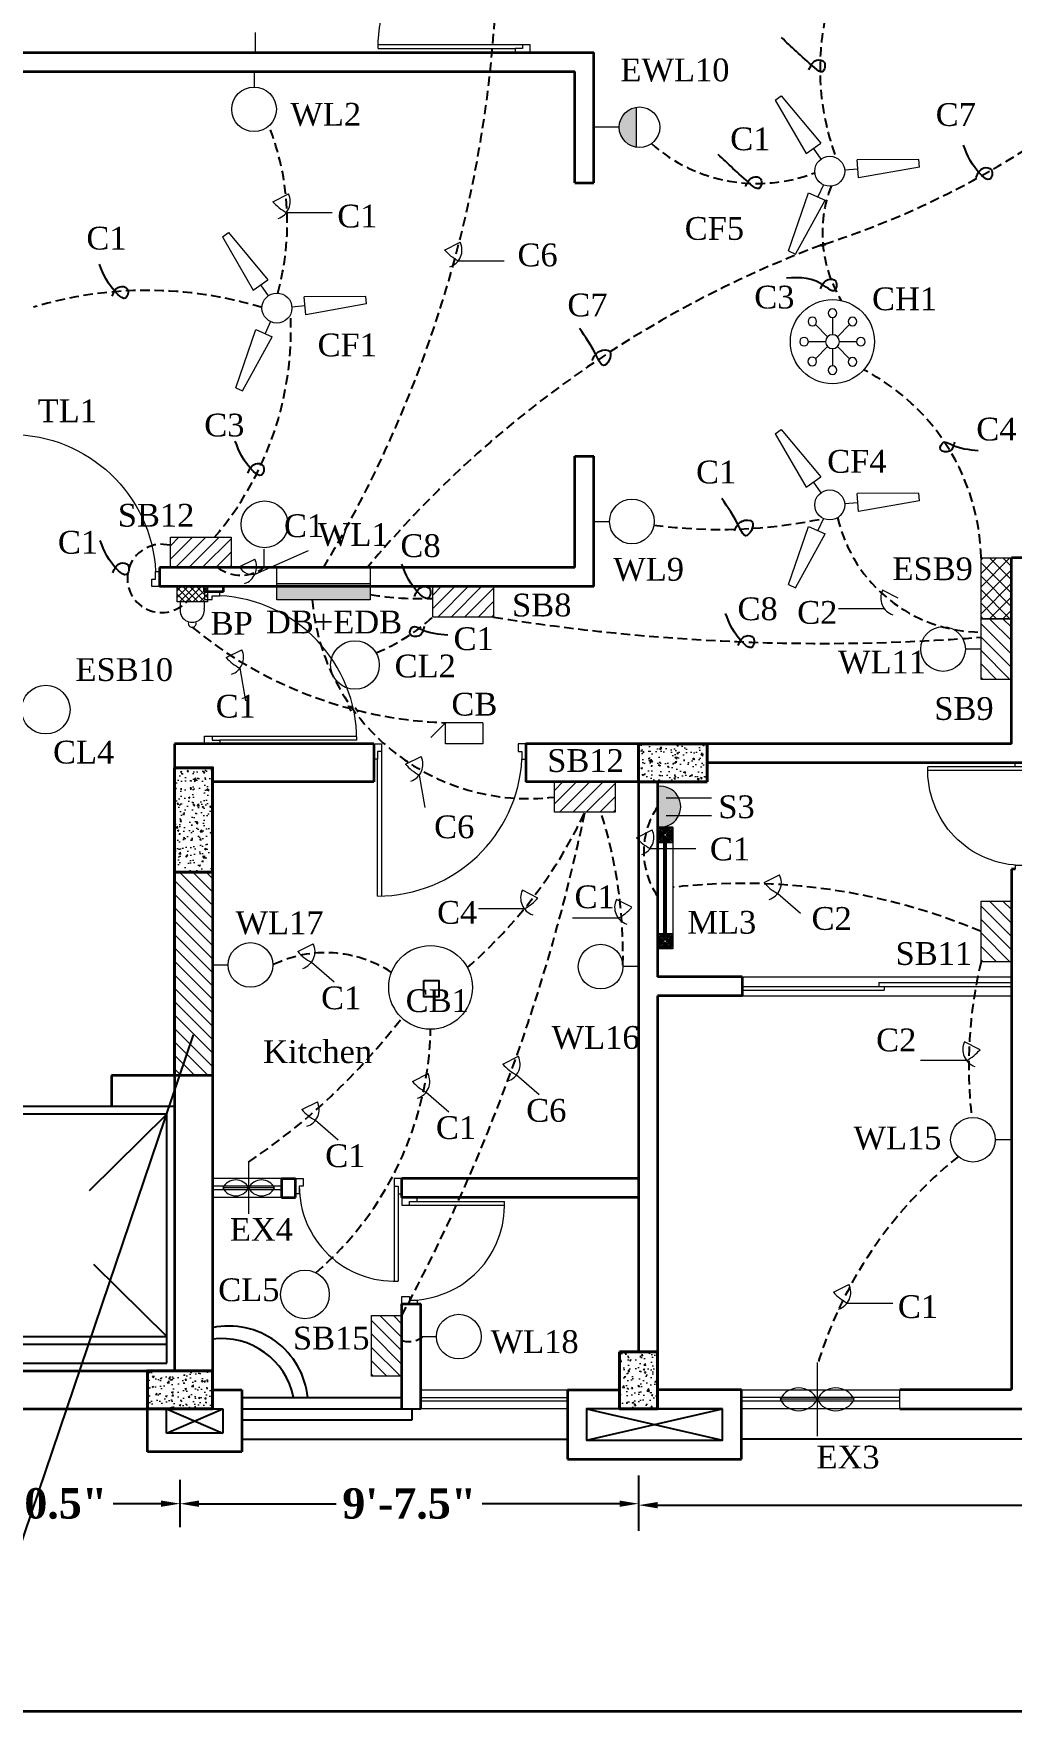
# Model space of a CAD drawing. Header units: inches. Extents: x 3927 to 4876, y 2070 to 2903.
# Drawn here: x 4390.1 to 4647.4, y 2069.8 to 2511.5 of the extents above; entities that cross this region are included whole.
import ezdxf

# ---------------------------------------------------------------- set-up
doc = ezdxf.new("R2010")
doc.units = ezdxf.units.IN
doc.header["$MEASUREMENT"] = 0
doc.linetypes.add('ACAD_ISO02W100', pattern=[15, 12, -3])
doc.linetypes.add('DASHED', pattern=[0.75, 0.5, -0.25])
for name, color, linetype, lineweight in [('Columb', 1, 'Continuous', 40), ('DOOR', 2, 'Continuous', 15), ('E. Fixture', 6, 'Continuous', 20), ('ETEXT', 111, 'Continuous', 5), ('HATCH', 252, 'Continuous', 9), ('S. Wall', 101, 'Continuous', 25), ('WALL', 3, 'Continuous', 35), ('WINDOW', 5, 'Continuous', 13)]:
    doc.layers.add(name, color=color, linetype=linetype, lineweight=lineweight)
doc.styles.add('JASIM', font='times.ttf')
doc.styles.get("Standard").update_dxf_attribs({"font": 'timesbd.ttf', "height": 12})

# ---------------------------------------------------------------- blocks, each defined once
blk = doc.blocks.new('door B')
at = {"layer": 'DOOR'}
for p, q in [((5301.99, 4953.7), (5303.99, 4953.7)), ((5303.99, 4951.7), (5302.99, 4951.7)), ((5302.99, 4951.7), (5302.99, 4949.7)), ((5303.99, 4953.7), (5303.99, 4951.7)), ((5303.99, 4951.7), (5303.99, 4913.66)), ((5341.99, 4953.7), (5339.99, 4953.7)), ((5339.99, 4953.7), (5339.99, 4951.7)), ((5339.99, 4951.7), (5340.99, 4951.7)), ((5340.99, 4951.7), (5340.99, 4949.7)), ((5302.99, 4949.7), (5301.99, 4949.7)), ((5302.99, 4913.65), (5302.99, 4949.7)), ((5340.99, 4949.7), (5341.99, 4949.7))]:
    blk.add_line(p, q, dxfattribs=at)
blk.add_arc((5302.99, 4951.7), 38.05, 270, 356.9872, dxfattribs=at)
blk = doc.blocks.new('Door K')
at = {"layer": 'DOOR'}
for p, q in [((5111.99, 5040.7), (5113.99, 5040.7)), ((5113.99, 5040.7), (5113.99, 5038.7)), ((5139.99, 5040.7), (5137.99, 5040.7)), ((5137.99, 5040.7), (5137.99, 5013.7)), ((5112.99, 5036.7), (5111.99, 5036.7)), ((5113.99, 5038.7), (5112.99, 5038.7)), ((5112.99, 5038.7), (5112.99, 5036.7)), ((5137.99, 5038.7), (5138.99, 5038.7)), ((5138.99, 5038.7), (5138.99, 5013.72)), ((5138.99, 5036.7), (5139.99, 5036.7))]:
    blk.add_line(p, q, dxfattribs=at)
blk.add_arc((5137.99, 5038.7), 25, 180, 272.2924, dxfattribs=at)
blk = doc.blocks.new('S')
at = {"layer": 'E. Fixture'}
for p, q in [((27102.47, -3564.52), (27101.37, -3580.67)), ((27104.44, -3564.49), (27102.47, -3564.52)), ((27104.44, -3564.49), (27106.12, -3580.63)), ((27106.12, -3580.63), (27101.37, -3580.67)), ((27103.45, -3584.14), (27103.45, -3580.66)), ((27082.54, -3599.02), (27095.82, -3589.69)), ((27095.82, -3589.69), (27098.17, -3593.81)), ((27100.04, -3590.05), (27097.02, -3591.79)), ((27106.86, -3590.05), (27109.88, -3591.79)), ((27111.08, -3589.69), (27108.73, -3593.81)), ((27124.36, -3599.02), (27111.08, -3589.69)), ((27083.52, -3600.72), (27098.17, -3593.81)), ((27123.38, -3600.72), (27108.73, -3593.81)), ((27082.54, -3599.02), (27083.52, -3600.72)), ((27124.36, -3599.02), (27123.38, -3600.72))]:
    blk.add_line(p, q, dxfattribs=at)
blk.add_circle((27103.45, -3588.08), 3.94, dxfattribs=at)
blk = doc.blocks.new('hr')
at = {"layer": 'E. Fixture'}
blk.add_hatch(color=256, dxfattribs=at).paths.add_polyline_path([(27113.68, -3679.71, 0.372313), (27117.1, -3675.75, 0.372313), (27113.68, -3671.79)])
for p, q in [((27113.68, -3671.79), (27113.68, -3679.71)), ((27117.1, -3675.75), (27122.1, -3675.75))]:
    blk.add_line(p, q, dxfattribs=at)
blk.add_circle((27113.1, -3675.75), 4, dxfattribs=at)
blk = doc.blocks.new('2635')
at = {"layer": 'E. Fixture'}
for p, q in [((1426.94, -4198.39), (1424.29, -4195.74)), ((1428, -4197.95), (1428, -4194.2)), ((1429.06, -4198.39), (1431.71, -4195.74)), ((1426.5, -4199.45), (1422.76, -4199.45)), ((1424.3, -4203.16), (1426.94, -4200.51)), ((1428, -4204.69), (1428, -4200.95)), ((1431.71, -4203.16), (1429.06, -4200.51)), ((1433.25, -4199.45), (1429.5, -4199.45))]:
    blk.add_line(p, q, dxfattribs=at)
for centre, radius in [((1428, -4193.26), 0.938), ((1432.37, -4195.08), 0.938), ((1423.62, -4195.17), 0.938), ((1421.82, -4199.45), 0.938), ((1428, -4199.45), 1.5), ((1434.18, -4199.45), 0.938), ((1423.63, -4203.82), 0.938), ((1428, -4205.63), 0.938), ((1432.37, -4203.82), 0.938)]:
    blk.add_circle(centre, radius, dxfattribs=at)
blk = doc.blocks.new('2')
at = {"layer": 'E. Fixture'}
blk.add_hatch(color=256, dxfattribs=at).paths.add_polyline_path([(27131.11, -3604.57), (27131.11, -3606.15), (27140.34, -3606.15), (27140.34, -3604.57)])
blk.add_line((27140.34, -3604.57), (27131.11, -3604.57), dxfattribs=at)
blk.add_lwpolyline([(27131.11, -3602.99), (27140.34, -3602.99), (27140.34, -3606.15), (27131.11, -3606.15), (27131.11, -3602.99)], dxfattribs=at)
blk = doc.blocks.new('14')
at = {"layer": 'E. Fixture'}
for p, q in [((26233.99, -3909.11), (26233.99, -3891.11)), ((26224.99, -3900.11), (26242.99, -3900.11))]:
    blk.add_line(p, q, dxfattribs=at)
for centre, start, end in [((26229.49, -3902.36), 26.564, 153.436), ((26229.49, -3897.86), 206.564, 333.436), ((26238.49, -3902.36), 26.564, 153.436), ((26238.49, -3897.86), 206.564, 333.436)]:
    blk.add_arc(centre, 5.03, start, end, dxfattribs=at)
blk = doc.blocks.new('122')
at = {"layer": 'E. Fixture'}
for p, q in [((27132.17, -3865.78), (27130.89, -3865.78)), ((27132.17, -3870.54), (27132.17, -3865.78)), ((27132.17, -3870.54), (27130.89, -3870.54))]:
    blk.add_line(p, q, dxfattribs=at)
for centre, radius, start, end in [((27127.94, -3868.15), 0.782, 69.6947, 293.2018), ((27130.55, -3868.16), 2.41, 81.8917, 278.1083)]:
    blk.add_arc(centre, radius, start, end, dxfattribs=at)
blk = doc.blocks.new('205')
at = {"layer": 'E. Fixture'}
for p, q in [((27100.62, -3883.85), (27107.93, -3883.85)), ((27100.62, -3883.85), (27100.62, -3888.02)), ((27110.88, -3886.8), (27107.93, -3883.85)), ((27107.93, -3888.02), (27107.93, -3883.85)), ((27100.62, -3888.02), (27107.93, -3888.02))]:
    blk.add_line(p, q, dxfattribs=at)

msp = doc.modelspace()

# ---------------------------------------------------------------- hatches: boundary and pattern name
at = {"layer": 'E. Fixture'}
h = msp.add_hatch(dxfattribs=at)
h.set_pattern_fill('ANSI31', color=0, scale=20, style=0)
h.set_pattern_definition([(45, (-16241.7996, -10580.2705), (-1.76776695, 1.76776695), [])])
h.paths.add_polyline_path([(4426.11, 2378.89), (4426.11, 2370.89), (4442.11, 2370.89), (4442.11, 2378.89)])
h = msp.add_hatch(dxfattribs=at)
h.set_pattern_fill('ANSI31', color=0, scale=20, angle=-90, style=0)
h.set_pattern_definition([(315, (-8311.7465, 23041.3653), (1.76776695, 1.76776695), [])])
h.paths.add_polyline_path([(4647.41, 2373.46), (4639.41, 2373.46), (4639.41, 2357.46), (4647.41, 2357.46)])
h = msp.add_hatch(dxfattribs=at)
h.set_pattern_fill('ANSI31', color=0, scale=20, angle=-90, style=0)
h.set_pattern_definition([(45, (-8311.7465, -18310.453), (1.76776695, -1.76776695), [])])
h.paths.add_polyline_path([(4647.41, 2357.46), (4639.41, 2357.46), (4639.41, 2373.46), (4647.41, 2373.46)])
h = msp.add_hatch(dxfattribs=at)
h.set_pattern_fill('ANSI31', color=0, scale=10, style=0)
h.set_pattern_definition([(45, (-5906.0918, -4113.693), (-0.88388348, 0.88388348), [])])
h.paths.add_polyline_path([(4427.86, 2365.89), (4427.86, 2361.88), (4435.86, 2361.88), (4435.86, 2365.89)])
h = msp.add_hatch(dxfattribs=at)
h.set_pattern_fill('ANSI31', color=0, scale=10, style=0)
h.set_pattern_definition([(135, (14769.8173, -4113.693), (0.88388348, 0.88388348), [])])
h.paths.add_polyline_path([(4435.86, 2365.89), (4435.86, 2361.88), (4427.86, 2361.88), (4427.86, 2365.89)])
h = msp.add_hatch(dxfattribs=at)
h.set_pattern_fill('ANSI31', color=0, scale=20, style=0)
h.set_pattern_definition([(45, (-16172.7552, -10593.2712), (-1.76776695, 1.76776695), [])])
h.paths.add_polyline_path([(4495.15, 2365.89), (4495.15, 2357.88), (4511.15, 2357.88), (4511.15, 2365.89)])
h = msp.add_hatch(dxfattribs=at)
h.set_pattern_fill('ANSI31', color=0, scale=20, angle=-90, style=0)
h.set_pattern_definition([(315, (-8311.7465, 23025.364), (1.76776695, 1.76776695), [])])
h.paths.add_polyline_path([(4647.41, 2357.46), (4639.41, 2357.46), (4639.41, 2341.45), (4647.41, 2341.45)])
h = msp.add_hatch(dxfattribs=at)
h.set_pattern_fill('ANSI31', color=0, scale=20, style=0)
h.set_pattern_definition([(45, (-16140.747, -10644.6476), (-1.76776695, 1.76776695), [])])
h.paths.add_polyline_path([(4527.16, 2314.51), (4527.16, 2306.51), (4543.16, 2306.51), (4543.16, 2314.51)])
msp.add_hatch(color=0, dxfattribs=at).paths.add_polyline_path([(4554.31, 2313.32), (4554.31, 2302.65, 1.138442)])
h = msp.add_hatch(dxfattribs=at)
h.set_pattern_fill('ANSI31', color=0, scale=20, angle=-90, style=0)
h.set_pattern_definition([(315, (1541.953, 185.1117), (1.767767, 1.767767), [])])
h.paths.add_polyline_path([(4437.2, 2290.75), (4427.2, 2290.75), (4427.2, 2237.24), (4437.2, 2237.24)])
h = msp.add_hatch(dxfattribs=at)
h.set_pattern_fill('ANSI31', color=0, scale=20, angle=-90, style=0)
h.set_pattern_definition([(315, (-8311.7465, 22951.031), (1.76776695, 1.76776695), [])])
h.paths.add_polyline_path([(4647.41, 2283.12), (4639.41, 2283.12), (4639.41, 2267.12), (4647.41, 2267.12)])
h = msp.add_hatch(dxfattribs=at)
h.set_pattern_fill('ANSI31', color=0, scale=20, angle=-90, style=0)
h.set_pattern_definition([(315, (-8472.1334, 22841.9567), (1.76776695, 1.76776695), [])])
h.paths.add_polyline_path([(4487.02, 2174.05), (4479.02, 2174.05), (4479.02, 2158.05), (4487.02, 2158.05)])
at = {"layer": 'HATCH', "ltscale": 5}
h = msp.add_hatch(dxfattribs=at)
h.set_pattern_fill('AR-CONC', color=0, scale=0.6, angle=90, style=0)
h.set_pattern_definition([(140, (6682.4423, -362.8506), (0.3765128, 4.303561), [0.45, -4.95]), (85, (6682.4423, -362.8506), (-4.513153, -0.832508), [0.36, -3.96]), (190.4514, (6682.4737, -362.492), (-4.136637, 3.4710563), [0.382441, -4.2068527]), (136.1842, (6681.2423, -362.8506), (0.993114, 6.403446), [0.675, -7.425]), (186.6356, (6681.325, -362.317), (-5.844707, 5.607976), [0.573662, -6.310278]), (81.1842, (6681.242, -362.8506), (-5.844712, 5.607972), [0.54, -5.94]), (111, (6681.5423, -362.2506), (2.4157133, 3.5814423), [0.45, -4.95]), (56, (6681.5423, -362.2506), (-4.3509, 1.459892), [0.36, -3.96]), (161.4514, (6681.7436, -361.952), (-1.935183, 5.041336), [0.382441, -4.2068527]), (127.5, (6682.4423, -362.8506), (-1.9973631, 0.0729591), [0, -3.912, 0, -4.02, 0, -3.975]), (97.5, (6682.4423, -362.8506), (-2.3664703, 1.5784172), [0, -2.292, 0, -3.822, 0, -1.515]), (57.5, (6682.4423, -364.1886), (0.1353292, 3.2029346), [0, -1.5, 0, -4.68, 0, -6.21]), (47.5, (6682.4423, -364.7886), (-0.60063, 3.499117), [0, -1.95, 0, -3.108, 0, -4.41])])
h.paths.add_polyline_path([(4549.31, 2324.51), (4549.31, 2314.51), (4567.31, 2314.51), (4567.31, 2324.51)])
h = msp.add_hatch(dxfattribs=at)
h.set_pattern_fill('AR-CONC', color=0, scale=0.6, style=0)
h.set_pattern_definition([(50, (1749.84, 185.1117), (4.303561, -0.3765128), [0.45, -4.95]), (355, (1749.84, 185.1117), (-0.832508, 4.513153), [0.36, -3.96]), (100.4514, (1750.1986, 185.0804), (3.4710563, 4.136637), [0.382441, -4.2068527]), (46.1842, (1749.84, 186.3117), (6.403446, -0.993114), [0.675, -7.425]), (96.6356, (1750.3736, 186.229), (5.607976, 5.844707), [0.573662, -6.310278]), (351.1842, (1749.84, 186.312), (5.607972, 5.844712), [0.54, -5.94]), (21, (1750.44, 186.0117), (3.5814423, -2.4157133), [0.45, -4.95]), (326, (1750.44, 186.0117), (1.459892, 4.3509), [0.36, -3.96]), (71.4514, (1750.7384, 185.8104), (5.041336, 1.935183), [0.382441, -4.2068527]), (37.5, (1749.84, 185.1117), (0.0729591, 1.9973631), [0, -3.912, 0, -4.02, 0, -3.975]), (7.5, (1749.84, 185.1117), (1.5784172, 2.3664703), [0, -2.292, 0, -3.822, 0, -1.515]), (327.5, (1748.502, 185.1117), (3.2029346, -0.1353292), [0, -1.5, 0, -4.68, 0, -6.21]), (317.5, (1747.902, 185.1117), (3.499117, 0.60063), [0, -1.95, 0, -3.108, 0, -4.41])])
h.paths.add_polyline_path([(4437.2, 2318.24), (4427.2, 2318.24), (4427.2, 2290.75), (4437.2, 2290.75)])
h = msp.add_hatch(dxfattribs=at)
h.set_pattern_fill('AR-CONC', color=0, scale=0.6, style=0)
h.set_pattern_definition([(50, (2104.953, -166.8746), (4.303561, -0.3765128), [0.45, -4.95]), (355, (2104.953, -166.8746), (-0.832508, 4.513153), [0.36, -3.96]), (100.4514, (2105.3116, -166.906), (3.4710563, 4.136637), [0.382441, -4.2068527]), (46.1842, (2104.953, -165.6746), (6.403446, -0.993114), [0.675, -7.425]), (96.6356, (2105.4865, -165.7573), (5.607976, 5.844707), [0.573662, -6.310278]), (351.1842, (2104.953, -165.6746), (5.607972, 5.844712), [0.54, -5.94]), (21, (2105.553, -165.9746), (3.5814423, -2.4157133), [0.45, -4.95]), (326, (2105.553, -165.9746), (1.459892, 4.3509), [0.36, -3.96]), (71.4514, (2105.8514, -166.176), (5.041336, 1.935183), [0.382441, -4.2068527]), (37.5, (2104.953, -166.8746), (0.0729591, 1.9973631), [0, -3.912, 0, -4.02, 0, -3.975]), (7.5, (2104.953, -166.8746), (1.5784172, 2.3664703), [0, -2.292, 0, -3.822, 0, -1.515]), (327.5, (2103.615, -166.8746), (3.2029346, -0.1353292), [0, -1.5, 0, -4.68, 0, -6.21]), (317.5, (2103.015, -166.8746), (3.499117, 0.60063), [0, -1.95, 0, -3.108, 0, -4.41])])
h.paths.add_polyline_path([(4554.31, 2164.52), (4544.31, 2164.52), (4544.31, 2149.52), (4554.31, 2149.52)])
h = msp.add_hatch(dxfattribs=at)
h.set_pattern_fill('AR-CONC', color=0, scale=0.6, style=0)
h.set_pattern_definition([(50, (1541.953, 185.1117), (4.303561, -0.3765128), [0.45, -4.95]), (355, (1541.953, 185.1117), (-0.832508, 4.513153), [0.36, -3.96]), (100.4514, (1542.3116, 185.0804), (3.4710563, 4.1366373), [0.382441, -4.2068527]), (46.1842, (1541.953, 186.3117), (6.403446, -0.993114), [0.675, -7.425]), (96.6356, (1542.4865, 186.229), (5.607976, 5.844707), [0.573662, -6.310278]), (351.1842, (1541.953, 186.312), (5.607972, 5.844712), [0.54, -5.94]), (21, (1542.553, 186.0117), (3.5814423, -2.4157133), [0.45, -4.95]), (326, (1542.553, 186.0117), (1.459892, 4.3509), [0.36, -3.96]), (71.4514, (1542.8514, 185.8104), (5.041336, 1.935183), [0.382441, -4.2068527]), (37.5, (1541.953, 185.1117), (0.0729591, 1.9973631), [0, -3.912, 0, -4.02, 0, -3.975]), (7.5, (1541.953, 185.1117), (1.5784172, 2.3664703), [0, -2.292, 0, -3.822, 0, -1.515]), (327.5, (1540.615, 185.1117), (3.2029346, -0.1353292), [0, -1.5, 0, -4.68, 0, -6.21]), (317.5, (1540.015, 185.1117), (3.499117, 0.60063), [0, -1.95, 0, -3.108, 0, -4.41])])
h.paths.add_polyline_path([(4437.2, 2149.51), (4437.2, 2159.51), (4420.08, 2159.51), (4420.08, 2149.51)])

# ---------------------------------------------------------------- linework, layer by layer
at = {"layer": 'Columb', "color": 0, "ltscale": 5}
for points in [[(4567.31, 2314.51), (4567.31, 2324.51), (4549.31, 2324.51), (4549.31, 2314.51)], [(4427.2, 2290.75), (4437.2, 2290.75), (4437.2, 2318.24), (4427.2, 2318.24)], [(4544.31, 2164.52), (4554.31, 2164.52), (4554.31, 2149.52), (4544.31, 2149.52)], [(4437.2, 2149.51), (4420.08, 2149.51), (4420.08, 2159.51), (4437.2, 2159.51)]]:
    msp.add_lwpolyline(points, close=True, dxfattribs=at)
at = {"layer": 'Defpoints', "color": 0}
for points, start_tangent in [([(4594.14, 2501.93), (4596.14, 2504.43), (4598.14, 2503.93), (4597.64, 2501.43), (4595.64, 2502.43), (4586.95, 2510.39)], (0.992278, -0.124035)), ([(4638.14, 2473.6), (4640.14, 2476.1), (4642.14, 2475.6), (4641.64, 2473.1), (4639.64, 2474.1), (4634.82, 2482.06)], (0.992278, -0.124035)), ([(4577.45, 2471.18), (4579.45, 2473.68), (4581.45, 2473.18), (4580.95, 2470.68), (4578.95, 2471.68), (4570.26, 2479.64)], (0.992278, -0.124035)), ([(4410.78, 2442.31), (4412.78, 2444.81), (4414.78, 2444.31), (4414.28, 2441.81), (4412.28, 2442.81), (4407.46, 2450.77)], (0.992278, -0.124035)), ([(4597.19, 2444.25), (4599.19, 2446.75), (4601.19, 2446.25), (4600.69, 2443.75), (4598.69, 2444.75), (4588.22, 2447.09)], (0.992278, -0.124035)), ([(4537.09, 2425.41), (4539.09, 2427.91), (4541.81, 2427.69), (4540.04, 2424.07), (4538.59, 2425.91), (4533.77, 2433.87)], (0.992278, -0.124035)), ([(4446.5, 2395.73), (4448.5, 2398.23), (4450.5, 2397.73), (4450, 2395.23), (4448, 2396.23), (4443.18, 2404.19)], (0.992278, -0.124035)), ([(4632.43, 2403.91), (4631.14, 2401.52), (4628.75, 2401.95), (4629.57, 2403.9), (4631.25, 2403.45), (4638.67, 2401.76)], (-0.992278, 0.124035)), ([(4574.53, 2380.61), (4576.53, 2383.11), (4579.25, 2382.89), (4577.48, 2379.27), (4576.03, 2381.11), (4571.21, 2389.08)], (0.992278, -0.124035)), ([(4410.99, 2369.56), (4412.99, 2372.06), (4414.99, 2371.56), (4414.49, 2369.06), (4412.49, 2370.06), (4407.67, 2378.02)], (0.992278, -0.124035)), ([(4490.36, 2363.33), (4492.36, 2365.83), (4494.36, 2365.33), (4493.86, 2362.83), (4491.86, 2363.83), (4487.04, 2371.79)], (0.992278, -0.124035)), ([(4575.52, 2350.4), (4577.52, 2352.9), (4579.52, 2352.4), (4579.02, 2349.9), (4577.02, 2350.9), (4572.19, 2358.86)], (0.992278, -0.124035)), ([(4492.86, 2355.36), (4491.57, 2352.96), (4489.18, 2353.39), (4489.99, 2355.34), (4491.68, 2354.89), (4499.1, 2353.2)], (-0.992278, 0.124035))]:
    msp.add_spline(points, degree=3, dxfattribs=dict(at, start_tangent=start_tangent))
at = {"layer": 'E. Fixture', "color": 0}
for p, q in [((4448.49, 2506.86), (4448.49, 2511.77)), ((4448.13, 2501.51), (4448.13, 2497.39)), ((4537.55, 2383.04), (4541.67, 2383.04)), ((4450.79, 2370.89), (4450.79, 2375.79)), ((4639.41, 2349.45), (4635.29, 2349.45)), ((4554.31, 2302.65), (4554.31, 2313.32)), ((4556.54, 2310.28), (4568.52, 2310.28)), ((4556.54, 2305.68), (4568.52, 2305.68)), ((4555.98, 2274.56), (4555.98, 2298.56)), ((4556.05, 2274.56), (4556.05, 2298.56)), ((4556.11, 2274.56), (4556.11, 2298.56)), ((4556.18, 2274.56), (4556.18, 2298.56)), ((4556.31, 2274.56), (4556.31, 2298.56)), ((4556.45, 2274.56), (4556.45, 2298.56)), ((4556.51, 2274.56), (4556.51, 2298.56)), ((4556.58, 2274.56), (4556.58, 2298.56)), ((4556.65, 2274.56), (4556.65, 2298.56)), ((4556.65, 2274.56), (4556.65, 2298.56)), ((4437.2, 2266.32), (4441.32, 2266.32)), ((4549.31, 2265.88), (4545.19, 2265.88)), ((4647.28, 2220.32), (4643.16, 2220.32)), ((4492.02, 2168.5), (4496.14, 2168.5))]:
    msp.add_line(p, q, dxfattribs=at)
for points in [[(4426.11, 2378.89), (4442.11, 2378.89), (4442.11, 2370.89), (4426.11, 2370.89)], [(4647.41, 2373.46), (4647.41, 2357.46), (4639.41, 2357.46), (4639.41, 2373.46)], [(4427.86, 2365.89), (4435.86, 2365.89), (4435.86, 2361.88), (4427.86, 2361.88)], [(4495.15, 2365.89), (4511.15, 2365.89), (4511.15, 2357.88), (4495.15, 2357.88)], [(4647.41, 2357.46), (4647.41, 2341.45), (4639.41, 2341.45), (4639.41, 2357.46)], [(4527.16, 2314.51), (4543.16, 2314.51), (4543.16, 2306.51), (4527.16, 2306.51)], [(4647.41, 2283.12), (4647.41, 2267.12), (4639.41, 2267.12), (4639.41, 2283.12)], [(4487.02, 2174.05), (4487.02, 2158.05), (4479.02, 2158.05), (4479.02, 2174.05)]]:
    msp.add_lwpolyline(points, close=True, dxfattribs=at)
for centre, radius in [((4448.13, 2491.52), 5.87), ((4600.32, 2430.37), 11.06), ((4450.89, 2382.29), 6.17), ((4547.54, 2383.04), 5.87), ((4629.42, 2349.45), 5.87), ((4474.68, 2345.27), 6.4), ((4393.33, 2333.52), 6.4), ((4447.19, 2266.32), 5.87), ((4494.57, 2260.42), 11.02), ((4539.32, 2265.88), 5.87), ((4637.29, 2220.32), 5.87), ((4461.53, 2179.6), 6.4), ((4502.01, 2168.5), 5.87)]:
    msp.add_circle(centre, radius, dxfattribs=at)
msp.add_arc((4555.01, 2307.98), 5.38, 262.5917, 97.4083, dxfattribs=at)
at = {"layer": 'ETEXT', "color": 0}
for p, q in [((4453.07, 2467.21), (4457.17, 2469.25)), ((4456.67, 2464.39), (4468.72, 2464.39)), ((4498.28, 2454.49), (4502.38, 2456.54)), ((4501.88, 2451.67), (4513.92, 2451.67)), ((4444.23, 2371.12), (4448.32, 2373.16)), ((4448.64, 2369.24), (4462.43, 2375.36)), ((4617.57, 2362.89), (4613.48, 2364.94)), ((4613.97, 2360.07), (4601.93, 2360.07)), ((4440.79, 2347.26), (4444.88, 2349.3)), ((4444.39, 2344.43), (4445.88, 2335.85)), ((4488.02, 2319.13), (4492.11, 2321.17)), ((4491.61, 2316.3), (4493.1, 2307.72)), ((4548.77, 2299.81), (4552.86, 2301.85)), ((4552.36, 2296.98), (4564.41, 2296.98)), ((4582.31, 2287.98), (4586.4, 2290.02)), ((4522.83, 2283.94), (4518.74, 2285.99)), ((4547.57, 2281.49), (4543.47, 2283.53)), ((4585.91, 2285.15), (4591.89, 2279.98)), ((4519.23, 2281.12), (4507.19, 2281.12)), ((4543.97, 2278.66), (4531.93, 2278.66)), ((4459.61, 2269.84), (4463.7, 2271.89)), ((4463.21, 2267.02), (4469.19, 2261.85)), ((4639.16, 2244.02), (4635.07, 2246.06)), ((4513.58, 2240.23), (4517.67, 2242.27)), ((4635.57, 2241.19), (4623.52, 2241.19)), ((4489.82, 2235.68), (4493.91, 2237.72)), ((4517.18, 2237.4), (4523.16, 2232.23)), ((4460.69, 2228.28), (4464.78, 2230.32)), ((4493.41, 2232.85), (4499.39, 2227.68)), ((4464.28, 2225.45), (4470.27, 2220.28)), ((4600.57, 2180.17), (4604.67, 2182.21)), ((4604.17, 2177.34), (4616.21, 2177.34))]:
    msp.add_line(p, q, dxfattribs=at)
for centre, radius, start, end in [((4452.93, 2467.23), 4.7, 288.7224, 25.5787), ((4462.17, 2475.09), 12.03, 220.8922, 242.8025), ((4498.14, 2454.51), 4.7, 288.7224, 25.5787), ((4507.38, 2462.37), 12.03, 220.8922, 242.8025), ((4444.08, 2371.13), 4.7, 288.7224, 25.5787), ((4447.61, 2372.99), 3.87, 209.0876, 288.6897), ((4617.71, 2362.91), 4.7, 154.4213, 251.2776), ((4449.89, 2355.13), 12.03, 220.8922, 242.8025), ((4440.65, 2347.27), 4.7, 288.7224, 25.5787), ((4497.11, 2327), 12.03, 220.8922, 242.8025), ((4487.87, 2319.14), 4.7, 288.7224, 25.5787), ((4548.62, 2299.82), 4.7, 288.7224, 25.5787), ((4557.86, 2307.68), 12.03, 220.8922, 242.8025), ((4591.4, 2295.85), 12.03, 220.8922, 242.8025), ((4582.17, 2287.99), 4.7, 288.7224, 25.5787), ((4522.97, 2283.96), 4.7, 154.4213, 251.2776), ((4513.74, 2291.82), 12.03, 297.1975, 319.1078), ((4547.71, 2281.5), 4.7, 154.4213, 251.2776), ((4538.47, 2289.36), 12.03, 297.1975, 319.1078), ((4459.47, 2269.86), 4.7, 288.7224, 25.5787), ((4468.7, 2277.72), 12.03, 220.8922, 242.8025), ((4639.31, 2244.04), 4.7, 154.4213, 251.2776), ((4630.07, 2251.89), 12.03, 297.1975, 319.1078), ((4522.67, 2248.1), 12.03, 220.8922, 242.8025), ((4513.44, 2240.24), 4.7, 288.7224, 25.5787), ((4498.91, 2243.55), 12.03, 220.8922, 242.8025), ((4489.67, 2235.7), 4.7, 288.7224, 25.5787), ((4460.55, 2228.3), 4.7, 288.7224, 25.5787), ((4469.78, 2236.15), 12.03, 220.8922, 242.8025), ((4600.43, 2180.18), 4.7, 288.7224, 25.5787), ((4609.67, 2188.04), 12.03, 220.8922, 242.8025)]:
    msp.add_arc(centre, radius, start, end, dxfattribs=at)
at = {"layer": 'HATCH', "color": 0}
for points in [[(4554.31, 2302.56), (4554.31, 2298.56), (4558.31, 2298.56), (4558.31, 2302.56)], [(4554.65, 2302.23), (4554.65, 2298.89), (4557.98, 2298.89), (4557.98, 2302.23)], [(4554.98, 2301.89), (4554.98, 2299.23), (4557.65, 2299.23), (4557.65, 2301.89)], [(4555.31, 2301.56), (4555.31, 2299.56), (4557.31, 2299.56), (4557.31, 2301.56)], [(4555.65, 2301.23), (4555.65, 2299.89), (4556.98, 2299.89), (4556.98, 2301.23)], [(4555.98, 2300.89), (4555.98, 2300.23), (4556.65, 2300.23), (4556.65, 2300.89)], [(4554.31, 2270.56), (4554.31, 2274.56), (4558.31, 2274.56), (4558.31, 2270.56)], [(4554.65, 2270.89), (4554.65, 2274.22), (4557.98, 2274.22), (4557.98, 2270.89)], [(4554.98, 2271.22), (4554.98, 2273.89), (4557.65, 2273.89), (4557.65, 2271.22)], [(4555.31, 2271.56), (4555.31, 2273.56), (4557.31, 2273.56), (4557.31, 2271.56)], [(4555.65, 2271.89), (4555.65, 2273.22), (4556.98, 2273.22), (4556.98, 2271.89)], [(4555.98, 2272.22), (4555.98, 2272.89), (4556.65, 2272.89), (4556.65, 2272.22)]]:
    msp.add_lwpolyline(points, close=True, dxfattribs=at)
msp.add_lwpolyline([(4554.31, 2270.56), (4554.31, 2302.56), (4558.31, 2302.56), (4558.31, 2270.56), (4554.31, 2270.56)], dxfattribs=at)
at = {"layer": 'S. Wall', "color": 0, "linetype": 'DASHED', "ltscale": 5}
for p, q in [((4597.27, 2456.11), (4597.4, 2455.4)), ((4598.16, 2456.37), (4598.31, 2455.66)), ((4472.85, 2334.57), (4473.59, 2333.11)), ((4474.75, 2334.08), (4475.48, 2332.94))]:
    msp.add_line(p, q, dxfattribs=at)
at = {"layer": 'S. Wall', "color": 0, "ltscale": 5}
for p, q in [((4432.08, 2247.93), (4378.34, 2089.28)), ((4425.2, 2227.04), (4365.71, 2227.04)), ((4404.81, 2206.99), (4425.2, 2227.04)), ((4425.2, 2161.51), (4425.2, 2227.04)), ((4405.85, 2187.55), (4425.2, 2168.51)), ((4365.71, 2168.51), (4425.2, 2168.51)), ((4365.71, 2166.51), (4425.2, 2166.51)), ((4365.71, 2161.51), (4425.2, 2161.51)), ((4444.88, 2152.51), (4487.02, 2152.51)), ((4425.08, 2149.51), (4439.88, 2149.51)), ((4425.08, 2143.13), (4425.08, 2149.51)), ((4425.08, 2149.51), (4439.88, 2143.13)), ((4425.08, 2143.13), (4439.88, 2149.51)), ((4437.2, 2149.51), (4439.88, 2149.51)), ((4439.88, 2149.51), (4439.88, 2143.13)), ((4444.88, 2149.51), (4492.02, 2149.51)), ((4489.62, 2146.51), (4444.88, 2146.51)), ((4489.62, 2149.51), (4489.62, 2146.51)), ((4535.56, 2141.22), (4571.4, 2149.52)), ((4535.56, 2149.52), (4571.4, 2141.22)), ((4550.21, 2149.52), (4571.4, 2149.52)), ((4439.88, 2143.13), (4425.08, 2143.13)), ((4444.88, 2141.51), (4530.56, 2141.51)), ((4829.67, 2141.52), (4576.4, 2141.52)), ((4428.64, 2130.83), (4428.64, 2118.37)), ((4549.31, 2131.93), (4549.31, 2117.39)), ((4423.64, 2124.53), (4411.09, 2124.53)), ((4433.64, 2124.52), (4469.76, 2124.52)), ((4544.31, 2124.52), (4508.19, 2124.52)), ((4554.31, 2124.14), (4665.04, 2124.14))]:
    msp.add_line(p, q, dxfattribs=at)
for points in [[(4492.81, 2262.26), (4496.73, 2262.26), (4496.73, 2257.97), (4492.81, 2257.97)], [(4571.4, 2149.52), (4535.56, 2149.52), (4535.56, 2141.22), (4571.4, 2141.22)]]:
    msp.add_lwpolyline(points, close=True, dxfattribs=at)
msp.add_lwpolyline([(4427.2, 2159.51), (4427.2, 2229.04), (4363.71, 2229.04), (4363.71, 2159.51), (4416.6, 2159.51)], dxfattribs=at)
at = {"layer": 'S. Wall', "color": 0, "linetype": 'DASHED', "ltscale": 5}
for centre, radius, start, end in [((4528.03, 2673.93), 228.89, 287.748, 287.748), ((4190.07, 2536.35), 322.08, 329.0866, 2.668), ((4663.9, 2502.17), 66.86, 168.6718, 200.4686), ((4528.03, 2673.93), 228.89, 287.8573, 307.9766), ((4387.53, 2461.71), 69.35, 344.4819, 21.5156), ((4580.52, 2514.25), 42.25, 228.755, 291.0301), ((4632.09, 2458.96), 34.42, 158.9947, 211.082), ((4698.18, 2187.37), 286.71, 110.5943, 140.2035), ((4698.18, 2187.37), 286.71, 110.4933379624816, 110.4933380905706), ((4420.08, 2340.31), 103.55, 73.0771, 106.8199), ((4373.88, 2433.41), 83.95, 319.4944, 2.8314), ((4582.29, 2372.24), 57.13, 1.2242, 62.6394), ((4570.72, 2510.79), 129.85, 262.305, 282.1), ((4639.58, 2392.82), 38.9, 193.0319, 269.752), ((4423.78, 2368.05), 8.99, 75.8997, 321.1065), ((4444.67, 2379.31), 10.41, 234.0197, 305.9803), ((4492.45, 2452.33), 89.6, 261.1777, 271.7319), ((4520.32, 2367.2), 57.1, 184.7665, 276.8821), ((4502.25, 2440.94), 110.93, 230.6228, 254.818), ((4460.77, 2395.82), 51.2, 292.332, 312.1849), ((4597.62, 2893.75), 542.8, 260.8342, 274.4156), ((4502.25, 2440.94), 110.93, 255.8951, 268.0824), ((4053.86, 2406.45), 491.57, 331.7857, 348.2695), ((4422.96, 2359.2), 123.96, 310.9937, 334.8445), ((4421.95, 2269.12), 123.26, 358.653, 17.6571), ((4571.6, 2296.18), 20.93, 145.685, 214.315), ((4576.69, 2126.44), 161.36, 67.1293, 96.5411), ((4466.94, 2237.97), 31.57, 56.6784, 116.0875), ((4753.24, 2239.78), 117.07, 166.4937, 186.6686), ((4350.31, 2357.27), 172.3, 304.0145, 322.506), ((4407.71, 2251.12), 86.88, 310.7553, 358.8652), ((4703.17, 2128.77), 111.59, 128.6727, 163.2889), ((4488.92, 2172.73), 5.56, 250.015, 310.4268)]:
    msp.add_arc(centre, radius, start, end, dxfattribs=at)
at = {"layer": 'S. Wall', "color": 0, "ltscale": 5}
for centre, radius, start, end in [((4441.5, 2150.44), 20.84, 5.7056, 101.9209), ((4439.63, 2148.7), 19.28, 11.3863, 97.2482)]:
    msp.add_arc(centre, radius, start, end, dxfattribs=at)
for points in [[(4423.64, 2125.37), (4423.64, 2123.7), (4428.64, 2124.53)], [(4433.64, 2125.36), (4433.64, 2123.69), (4428.64, 2124.52)], [(4544.31, 2125.36), (4544.31, 2123.69), (4549.31, 2124.52)], [(4554.31, 2124.97), (4554.31, 2123.31), (4549.31, 2124.14)]]:
    msp.add_solid(points, dxfattribs=at)
at = {"layer": 'WALL', "color": 0}
for p, q in [((4383.25, 2506.51), (4537.55, 2506.51)), ((4537.55, 2472.2), (4537.55, 2506.51)), ((4383.25, 2501.51), (4532.55, 2501.51)), ((4532.55, 2472.2), (4532.55, 2501.51)), ((4532.55, 2370.89), (4532.55, 2400.2)), ((4537.55, 2365.89), (4537.55, 2400.2)), ((4647.41, 2324.51), (4647.41, 2373.46)), ((4652.41, 2373.46), (4647.41, 2373.46)), ((4479.63, 2324.51), (4427.2, 2324.51)), ((4427.2, 2324.51), (4427.2, 2318.24)), ((4479.63, 2324.51), (4479.63, 2320.51)), ((4549.31, 2324.51), (4519.63, 2324.51)), ((4647.41, 2324.51), (4567.31, 2324.51)), ((4652.41, 2319.51), (4567.31, 2319.51)), ((4479.63, 2314.51), (4437.2, 2314.51)), ((4549.31, 2314.51), (4519.63, 2314.51)), ((4549.31, 2314.51), (4549.31, 2164.52)), ((4554.31, 2314.51), (4554.31, 2263.19)), ((4427.2, 2290.75), (4427.2, 2159.51)), ((4437.2, 2290.75), (4437.2, 2210.09)), ((4437.2, 2290.01), (4437.2, 2290.01)), ((4437.2, 2290.01), (4437.2, 2290.01)), ((4647.41, 2291.51), (4647.41, 2154.54)), ((4554.31, 2258.19), (4554.31, 2164.52)), ((4437.2, 2210.09), (4437.2, 2159.51)), ((4455.35, 2210.09), (4455.35, 2205.09)), ((4455.35, 2210.09), (4459.02, 2210.09)), ((4459.02, 2205.09), (4459.02, 2210.09)), ((4549.27, 2210.09), (4487.02, 2210.09)), ((4487.02, 2205.09), (4487.02, 2210.09)), ((4455.35, 2205.09), (4459.02, 2205.09)), ((4549.27, 2205.09), (4487.02, 2205.09)), ((4487.02, 2149.51), (4487.02, 2177.09)), ((4492.02, 2149.51), (4492.02, 2177.09)), ((4363.71, 2159.51), (4420.08, 2159.51)), ((4530.56, 2154.51), (4544.31, 2154.51)), ((4618.06, 2154.54), (4647.41, 2154.54)), ((4363.71, 2149.51), (4420.08, 2149.51)), ((4618.06, 2149.52), (4736.38, 2149.52))]:
    msp.add_line(p, q, dxfattribs=at)
at = {"layer": 'WALL', "color": 0, "linetype": 'ACAD_ISO02W100', "ltscale": 5}
for p, q in [((4532.55, 2472.2), (4537.55, 2472.2)), ((4532.55, 2400.2), (4537.55, 2400.2))]:
    msp.add_line(p, q, dxfattribs=at)
at = {"layer": 'WALL', "color": 0, "ltscale": 5}
for p, q in [((4532.55, 2370.89), (4423.25, 2370.89)), ((4423.25, 2370.89), (4423.25, 2365.89)), ((4537.55, 2365.89), (4423.25, 2365.89)), ((4435.12, 2364.51), (4435.12, 2365.89)), ((4440.12, 2364.51), (4435.12, 2364.51)), ((4440.12, 2364.51), (4440.12, 2365.89)), ((4479.63, 2324.51), (4479.63, 2314.51)), ((4519.63, 2324.51), (4519.63, 2314.51)), ((4648.41, 2291.51), (4647.41, 2291.51)), ((4576.58, 2263.19), (4554.31, 2263.19)), ((4576.58, 2263.19), (4576.58, 2258.19)), ((4576.58, 2258.19), (4554.31, 2258.19)), ((4427.2, 2237.24), (4410.62, 2237.24)), ((4410.62, 2237.24), (4410.62, 2229.04)), ((4487.02, 2177.09), (4492.02, 2177.09)), ((4420.08, 2138.13), (4420.08, 2151.03)), ((4437.2, 2154.51), (4444.88, 2154.51)), ((4444.88, 2154.51), (4444.88, 2138.13)), ((4530.56, 2154.52), (4530.56, 2136.22)), ((4576.4, 2154.52), (4554.31, 2154.52)), ((4576.4, 2136.22), (4576.4, 2154.52)), ((4444.88, 2138.13), (4420.08, 2138.13)), ((4530.56, 2136.22), (4576.4, 2136.22))]:
    msp.add_line(p, q, dxfattribs=at)
for points in [[(3927.38, 2685.83), (4875.65, 2685.83), (4875.65, 2069.84), (3927.38, 2069.84)], [(4427.2, 2290.75), (4437.2, 2290.75), (4437.2, 2237.24), (4427.2, 2237.24)]]:
    msp.add_lwpolyline(points, close=True, dxfattribs=at)
at = {"layer": 'WINDOW', "color": 0, "ltscale": 5}
for p, q in [((4576.58, 2263.19), (4647.41, 2263.19)), ((4612.55, 2261.69), (4647.41, 2261.69)), ((4612.55, 2261.69), (4612.55, 2260.69)), ((4576.58, 2260.69), (4647.41, 2260.69)), ((4576.58, 2259.69), (4613.93, 2259.69)), ((4576.58, 2258.19), (4647.41, 2258.19)), ((4597.89, 2258.19), (4647.41, 2258.19)), ((4612.55, 2260.69), (4613.93, 2260.69)), ((4613.93, 2260.69), (4613.93, 2259.69)), ((4492.02, 2154.51), (4530.56, 2154.51)), ((4492.02, 2152.51), (4530.56, 2152.51)), ((4530.56, 2151.51), (4492.02, 2151.51)), ((4530.56, 2149.51), (4530.56, 2154.52)), ((4576.4, 2154.52), (4618.06, 2154.52)), ((4576.4, 2152.52), (4618.06, 2152.52)), ((4618.06, 2151.52), (4576.4, 2151.52)), ((4618.06, 2149.52), (4618.06, 2154.54)), ((4530.56, 2149.51), (4492.02, 2149.51)), ((4618.06, 2149.52), (4576.4, 2149.52))]:
    msp.add_line(p, q, dxfattribs=at)
at = {"layer": 'WINDOW', "color": 0}
for p, q in [((4455.35, 2210.09), (4437.2, 2210.09)), ((4455.35, 2208.09), (4437.2, 2208.09)), ((4455.35, 2207.09), (4437.2, 2207.09)), ((4455.35, 2205.09), (4437.2, 2205.09))]:
    msp.add_line(p, q, dxfattribs=at)

# ---------------------------------------------------------------- block references
at = {"layer": 'DOOR', "color": 0, "xscale": -1}
for name, p, rotation in [('door B', (-432.9, -2795.49), 270), ('door B', (-918.75, 7319.59), 180), ('Door K', (-388.29, -2820.49), 270)]:
    msp.add_blockref(name, p, dxfattribs=dict(at, rotation=rotation))
at = {"layer": 'DOOR', "color": 0, "rotation": 90}
for name, p in [('door B', (9388.82, -2977.49)), ('Door K', (9527.73, -2934.9))]:
    msp.add_blockref(name, p, dxfattribs=at)
at = {"layer": 'DOOR', "color": 0}
for name, p in [('door B', (-822.36, -2629.19)), ('Door K', (-652.97, -2830.61))]:
    msp.add_blockref(name, p, dxfattribs=at)
at = {"layer": 'E. Fixture', "color": 0}
for name, p, xscale, yscale, zscale, rotation in [('S', (27669.76, -12200.11), 1.000084204273039, 1.000084204267296, 1.000084204267146, 155.0800922591941), ('hr', (40703.39, -2414.61), 1.33344560569094, 1.333445605687302, 1.333445605689528, 180), ('S', (27524.31, -12236.1), 1.000084204273039, 1.000084204267296, 1.000084204267146, 155.0800922591941), ('2635', (2871.2, -2654.61), -1.2108672631839, 1.210867263180262, 1.21086726318319, 180), ('S', (27669.76, -12287.93), 1.000084204273039, 1.000084204267296, 1.000084204267146, 155.0800922591941), ('122', (-726.12, -33817.39), 1.33344560569094, 1.333445605687302, 1.333445605689528, 90), ('14', (24281.27, -741.08), 0.7560636584248641, 0.7560636584248641, 0.7560636584259622, 180), ('14', (32931.4, -2060.48), 1.080090940606624, 1.080090940606624, 1.080090940608518, 180)]:
    msp.add_blockref(name, p, dxfattribs=dict(at, xscale=xscale, yscale=yscale, zscale=zscale, rotation=rotation))
for name, p, xscale, yscale, zscale in [('2', (-67901.63, 11979.67), 2.666891211381881, 2.666891211374605, 2.666891211379055), ('205', (40645.49, 7508.98), -1.33344560569094, 1.333445605687302, 1.333445605689528)]:
    msp.add_blockref(name, p, dxfattribs=dict(at, xscale=xscale, yscale=yscale, zscale=zscale))

# ---------------------------------------------------------------- texts
at = {"layer": 'E. Fixture', "color": 0, "style": 'JASIM'}
for s, p in [('WL2', (4457.68, 2487.22)), ('WL1', (4464.93, 2376.6)), ('WL9', (4542.64, 2367.47)), ('WL11', (4601.79, 2343.04)), ('WL17', (4443.25, 2274.42)), ('CB1', (4488.02, 2253.92)), ('WL16', (4526.42, 2244.24)), ('WL15', (4605.85, 2217.79)), ('WL18', (4510.38, 2164.17))]:
    msp.add_text(s, height=6, dxfattribs=at).set_placement(p)
at = {"layer": 'ETEXT', "color": 0, "style": 'JASIM'}
for s, p in [('EWL10', (4544.53, 2498.89)), ('C1', (4470.03, 2460.43)), ('CF5', (4561.44, 2457.17)), ('C6', (4517.44, 2450.2)), ('CH1', (4610.73, 2438.65)), ('CF1', (4464.85, 2426.51)), ('TL1', (4391.2, 2409.17)), ('CF4', (4598.94, 2395.87)), ('SB12', (4412.28, 2381.68)), ('ESB9', (4616.11, 2367.6)), ('SB8', (4516.02, 2358.05)), ('BP', (4436.7, 2353.24)), ('DB+EDB', (4451.27, 2353.58)), ('C2', (4591.04, 2356.11)), ('ESB10', (4401.14, 2341.06)), ('CL2', (4485.11, 2342)), ('C1', (4438.04, 2331.42)), ('CB', (4500.06, 2331.96)), ('SB9', (4627.11, 2330.82)), ('CL4', (4395.24, 2319.34)), ('SB12', (4525.27, 2317.12)), ('S3', (4570.29, 2304.95)), ('C6', (4495.51, 2299.68)), ('C1', (4568.07, 2293.85)), ('C4', (4496.3, 2277.16)), ('C1', (4532.45, 2281.26)), ('ML3', (4562.14, 2274.56)), ('C2', (4594.82, 2275.56)), ('SB11', (4616.92, 2266.33)), ('C1', (4465.77, 2254.67)), ('C2', (4611.81, 2243.58)), ('Kitchen', (4450.52, 2240.5)), ('C6', (4519.74, 2225.05)), ('C1', (4495.98, 2220.51)), ('C1', (4466.85, 2213.11)), ('EX4', (4441.76, 2193.71)), ('CL5', (4438.7, 2177.83)), ('C1', (4617.53, 2173.39)), ('SB15', (4458.37, 2165.11)), ('EX3', (4596.11, 2133.8))]:
    msp.add_text(s, height=6, dxfattribs=at).set_placement(p)
at = {"layer": 'ETEXT', "color": 0, "char_height": 6, "attachment_point": 2, "style": 'JASIM'}
for s, insert in [('C7', (4632.77, 2493.15)), ('C1', (4578.7, 2486.76)), ('C1', (4409.31, 2460.62)), ('C7', (4535.86, 2443.03)), ('C3', (4585.03, 2445.1)), ('C3', (4440.31, 2411.42)), ('C4', (4643.45, 2410.36)), ('C1', (4569.72, 2399.06)), ('C1', (4461.29, 2384.93)), ('C1', (4401.8, 2380.57)), ('C8', (4491.93, 2379.68)), ('C8', (4580.63, 2363.06)), ('C1', (4505.91, 2355.19))]:
    msp.add_mtext(s, dxfattribs=dict(at, insert=insert))
at = {"layer": 'S. Wall', "color": 0, "ltscale": 5, "char_height": 8, "attachment_point": 5}
for s, insert in [('7\'-0.5"', (4391.89, 2124.53)), ('9\'-7.5"', (4488.98, 2124.52))]:
    msp.add_mtext(s, dxfattribs=dict(at, insert=insert))

doc.saveas('drawing.dxf')
